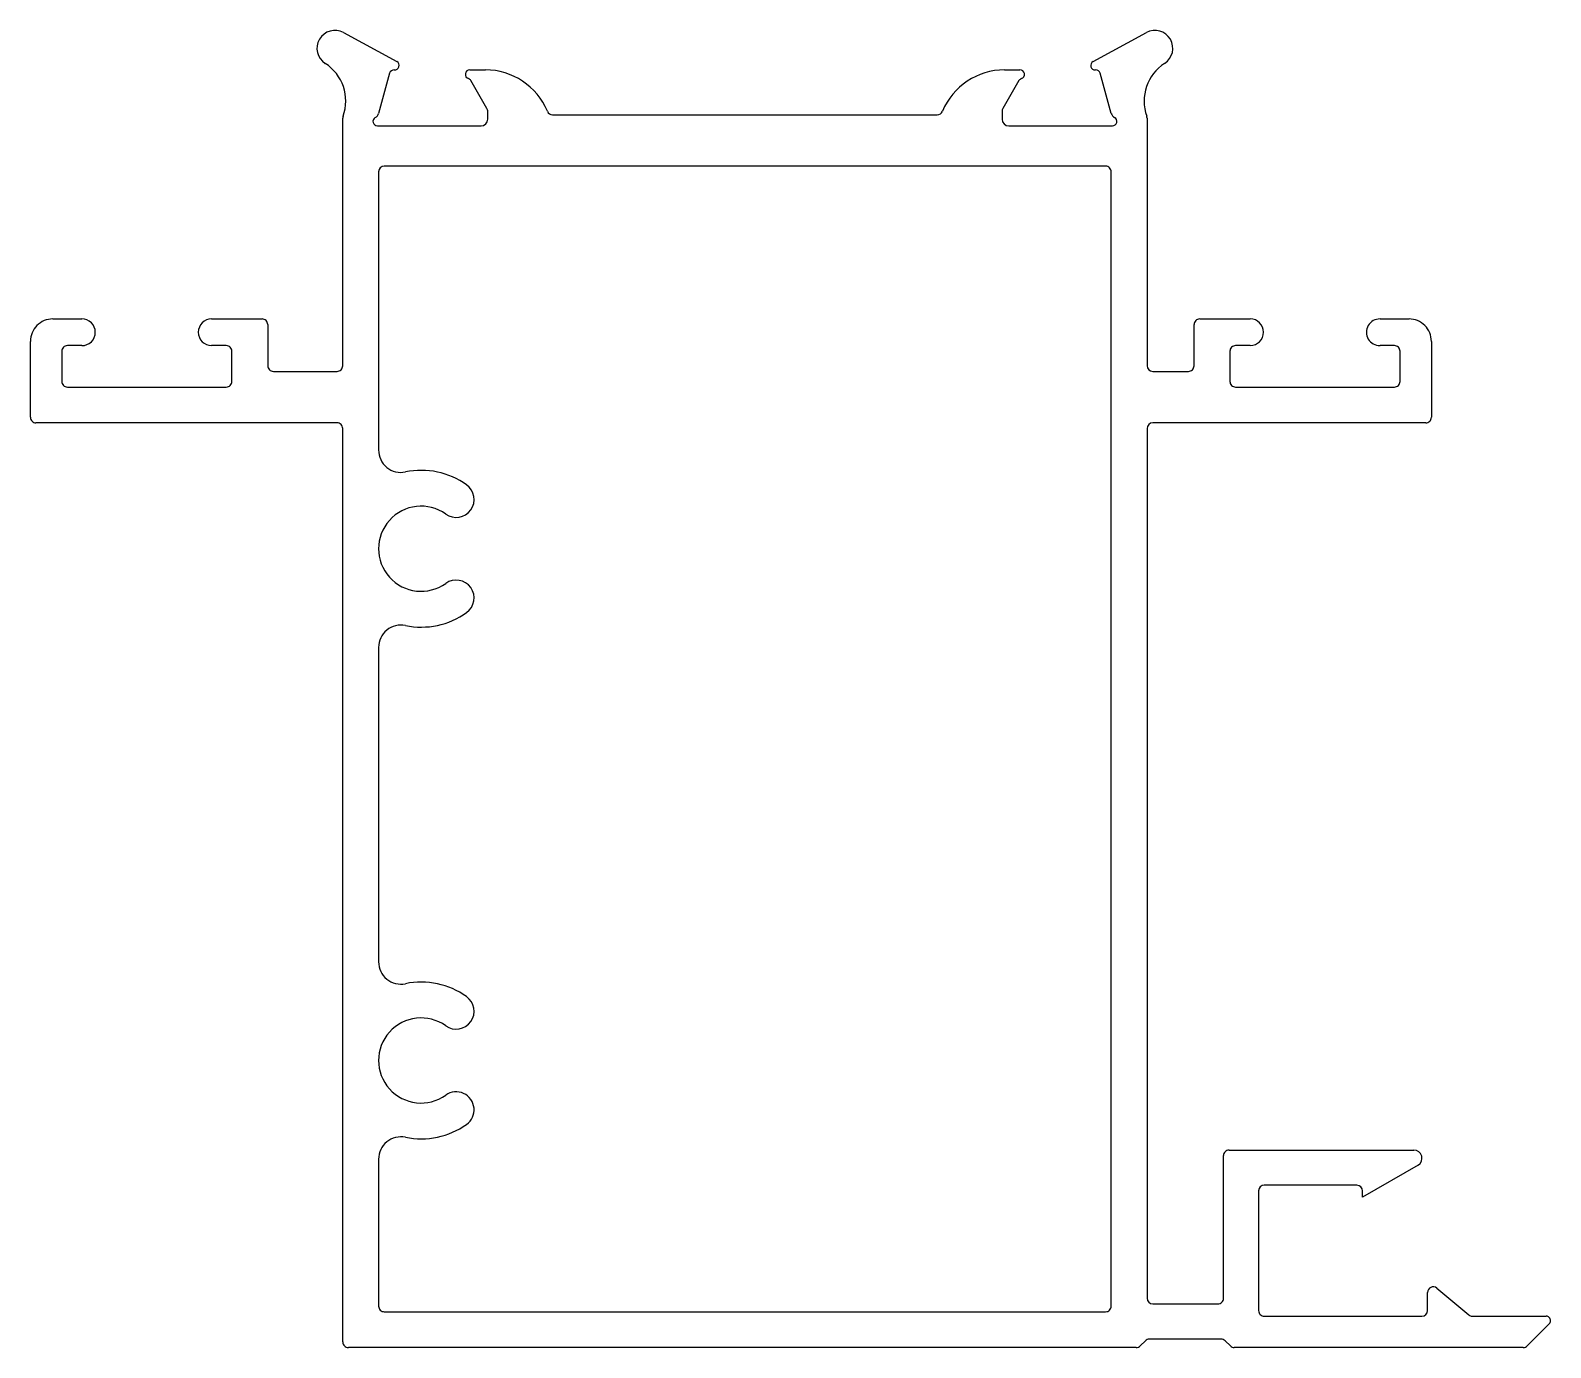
# Model space of a CAD drawing. Extents: x -31.5 to 36.4, y 4.4 to 63.2.
import ezdxf

# ---------------------------------------------------------------- set-up
doc = ezdxf.new("R2010")
doc.units = 0
doc.layers.add('BEAD', color=152, linetype='CONTINUOUS')

msp = doc.modelspace()

# ---------------------------------------------------------------- linework, layer by layer
at = {"layer": 'BEAD', "color": 7, "linetype": 'CONTINUOUS'}
for p, q in [((-17.499, 63.143), (-15.115, 61.852)), ((15.978, 61.852), (18.362, 63.143)), ((-15.436, 61.331), (-15.929, 59.537)), ((-11.854, 61.476), (-11.161, 61.476)), ((12.024, 61.476), (12.716, 61.476)), ((16.791, 59.537), (16.299, 61.331)), ((-11.094, 59.76), (-11.808, 60.997)), ((12.671, 60.997), (11.957, 59.76)), ((-17.529, 48.266), (-17.529, 59.328)), ((-11.054, 59.276), (-11.054, 59.61)), ((-8.161, 59.476), (9.024, 59.476)), ((11.916, 59.61), (11.916, 59.276)), ((18.391, 59.328), (18.391, 48.27)), ((-15.98, 58.976), (-11.354, 58.976)), ((12.216, 58.976), (16.843, 58.976)), ((16.541, 57.176), (-15.679, 57.176)), ((-15.929, 56.926), (-15.929, 56.156)), ((16.791, 6.276), (16.791, 56.926)), ((-15.929, 56.156), (-15.929, 44.505)), ((-30.479, 50.356), (-29.183, 50.356)), ((-23.384, 50.356), (-21.129, 50.356)), ((20.741, 50.356), (22.996, 50.356)), ((28.796, 50.356), (30.091, 50.356)), ((-20.879, 50.106), (-20.879, 48.266)), ((20.491, 48.266), (20.491, 50.106)), ((-31.479, 45.966), (-31.479, 49.356)), ((-30.079, 48.916), (-30.079, 47.566)), ((-29.183, 49.166), (-29.829, 49.166)), ((-22.729, 49.166), (-23.384, 49.166)), ((-22.479, 47.566), (-22.479, 48.916)), ((22.091, 48.916), (22.091, 47.566)), ((22.996, 49.166), (22.341, 49.166)), ((29.441, 49.166), (28.796, 49.166)), ((29.691, 47.566), (29.691, 48.916)), ((31.091, 49.356), (31.091, 45.966)), ((-20.629, 48.016), (-17.779, 48.016)), ((18.645, 48.016), (20.241, 48.016)), ((-29.829, 47.316), (-22.729, 47.316)), ((22.341, 47.316), (29.441, 47.316)), ((-17.779, 45.716), (-31.229, 45.716)), ((30.841, 45.716), (18.645, 45.716)), ((-17.529, 4.676), (-17.529, 45.466)), ((18.391, 45.462), (18.391, 6.63)), ((-15.929, 35.687), (-15.929, 21.655)), ((21.805, 6.626), (21.805, 12.996)), ((22.055, 13.246), (30.313, 13.246)), ((-15.929, 12.837), (-15.929, 6.276)), ((30.492, 12.578), (28.012, 11.146)), ((27.758, 11.676), (23.625, 11.676)), ((23.375, 11.426), (23.375, 6.076)), ((28.012, 11.146), (28.012, 11.422)), ((30.919, 6.076), (30.919, 6.89)), ((31.329, 7.082), (32.756, 5.885)), ((18.645, 6.376), (21.555, 6.376)), ((-15.679, 6.026), (16.541, 6.026)), ((23.625, 5.826), (30.669, 5.826)), ((32.916, 5.826), (36.214, 5.826)), ((36.355, 5.485), (35.37, 4.5)), ((21.701, 4.806), (18.496, 4.806)), ((17.908, 4.426), (-17.279, 4.426)), ((18.317, 4.732), (18.084, 4.5)), ((22.112, 4.5), (21.878, 4.733)), ((35.193, 4.426), (22.288, 4.426))]:
    msp.add_line(p, q, dxfattribs=at)
for centre, radius, start, end in [((-17.88, 62.44), 0.8, 61.56358, 237.19384), ((18.743, 62.44), 0.8, 302.80616, 118.43642), ((-15.21, 61.676), 0.2, 265.3109, 61.56358), ((16.073, 61.676), 0.2, 118.43642, 274.6891), ((-19.397, 60.086), 2, 340.31219, 57.19384), ((-15.243, 61.278), 0.2, 85.3109, 164.64258), ((-11.854, 61.276), 0.2, 90, 251.40961), ((-11.161, 58.476), 3, 22.62047, 89.99995), ((12.024, 58.476), 3, 90.00005, 157.37953), ((12.716, 61.276), 0.2, 288.59039, 90), ((16.106, 61.278), 0.2, 15.35742, 94.6891), ((20.26, 60.086), 2, 122.80616, 199.68122), ((-11.981, 60.897), 0.2, 30.00002, 71.40961), ((12.844, 60.897), 0.2, 108.59039, 149.99998), ((-11.354, 59.61), 0.3, 360, 30.00002), ((12.216, 59.61), 0.3, 149.99998, 180), ((-17.279, 59.328), 0.25, 160.31219, 180), ((-15.98, 59.176), 0.2, 118.39898, 270), ((-16.218, 59.616), 0.3, 298.39898, 344.64258), ((-11.354, 59.276), 0.3, 270, 360), ((-8.161, 59.726), 0.25, 202.62047, 270), ((9.024, 59.726), 0.25, 270, 337.37953), ((12.216, 59.276), 0.3, 180, 270), ((17.081, 59.616), 0.3, 195.35742, 241.60102), ((16.843, 59.176), 0.2, 270, 61.60102), ((18.141, 59.328), 0.25, 360, 19.68122), ((-15.679, 56.926), 0.25, 90, 180), ((16.541, 56.926), 0.25, 359.99996, 90.00004), ((-30.479, 49.356), 1, 89.99996, 180.00004), ((-29.174, 49.761), 0.595, 360, 90.921), ((-23.384, 49.761), 0.595, 90, 180), ((-21.129, 50.106), 0.25, 359.99996, 90.00004), ((20.741, 50.106), 0.25, 89.99996, 180.00004), ((22.996, 49.761), 0.595, 270, 90), ((28.786, 49.761), 0.595, 89.079, 270.921), ((30.091, 49.356), 1, 359.99996, 90.00004), ((-29.174, 49.761), 0.595, 269.079, 0), ((-23.384, 49.761), 0.595, 180, 270), ((-29.829, 48.916), 0.25, 89.99996, 180.00004), ((-22.729, 48.916), 0.25, 359.99996, 90.00004), ((22.341, 48.916), 0.25, 89.99996, 180.00004), ((29.441, 48.916), 0.25, 359.99996, 90.00004), ((-20.629, 48.266), 0.25, 179.99996, 270.00004), ((-17.779, 48.266), 0.25, 269.99996, 0.00004), ((18.645, 48.27), 0.254, 180, 270), ((20.241, 48.266), 0.25, 269.99996, 0.00004), ((-29.829, 47.566), 0.25, 179.99996, 270.00004), ((-22.729, 47.566), 0.25, 269.99996, 0.00004), ((22.341, 47.566), 0.25, 179.99996, 270.00004), ((29.441, 47.566), 0.25, 269.99996, 0.00004), ((-31.229, 45.966), 0.25, 179.99996, 270.00004), ((-17.779, 45.466), 0.25, 359.99996, 90.00004), ((18.645, 45.462), 0.254, 90, 180), ((30.841, 45.966), 0.25, 269.99996, 0.00004), ((-14.929, 44.505), 1, 179.99998, 281.53697), ((-14.029, 40.096), 3.5, 54.56907, 101.53693), ((-12.463, 42.296), 0.8, 234.56904, 54.56904), ((-14.029, 40.096), 1.9, 54.56905, 305.43095), ((-12.463, 37.896), 0.8, 305.43096, 125.43096), ((-14.929, 35.687), 1, 78.46303, 180.00002), ((-14.029, 40.096), 3.5, 258.46307, 305.43093), ((-14.929, 21.655), 1, 180.00001, 281.537), ((-14.029, 17.246), 3.5, 54.56907, 101.53693), ((-12.463, 19.446), 0.8, 234.56907, 54.56907), ((-14.029, 17.246), 1.9, 54.56905, 305.43095), ((-12.463, 15.046), 0.8, 305.43093, 125.43093), ((-14.029, 17.246), 3.5, 258.46307, 305.43093), ((-14.929, 12.837), 1, 78.46303, 180.00002), ((22.055, 12.996), 0.25, 89.99996, 180.00004), ((30.313, 12.888), 0.358, 299.99996, 89.99996), ((23.625, 11.426), 0.25, 90, 180), ((27.758, 11.422), 0.254, 360, 90), ((31.169, 6.89), 0.25, 50, 179.99996), ((-15.679, 6.276), 0.25, 179.99996, 270.00004), ((16.541, 6.276), 0.25, 269.99996, 0.00004), ((18.645, 6.63), 0.254, 180, 270), ((21.555, 6.626), 0.25, 269.99996, 0.00004), ((23.625, 6.076), 0.25, 179.99996, 270.00004), ((30.669, 6.076), 0.25, 270, 360), ((32.916, 6.076), 0.25, 229.99999, 270), ((36.214, 5.626), 0.2, 0, 90.00014), ((36.214, 5.626), 0.2, 315.00008, 0), ((18.496, 4.552), 0.254, 90, 134.99998), ((21.701, 4.556), 0.25, 45, 90), ((-17.279, 4.676), 0.25, 179.99996, 270.00004), ((17.908, 4.676), 0.25, 270.00031, 315.00023), ((22.288, 4.676), 0.25, 225, 270), ((35.193, 4.676), 0.25, 269.99992, 314.99984)]:
    msp.add_arc(centre, radius, start, end, dxfattribs=at)

doc.saveas('drawing.dxf')
